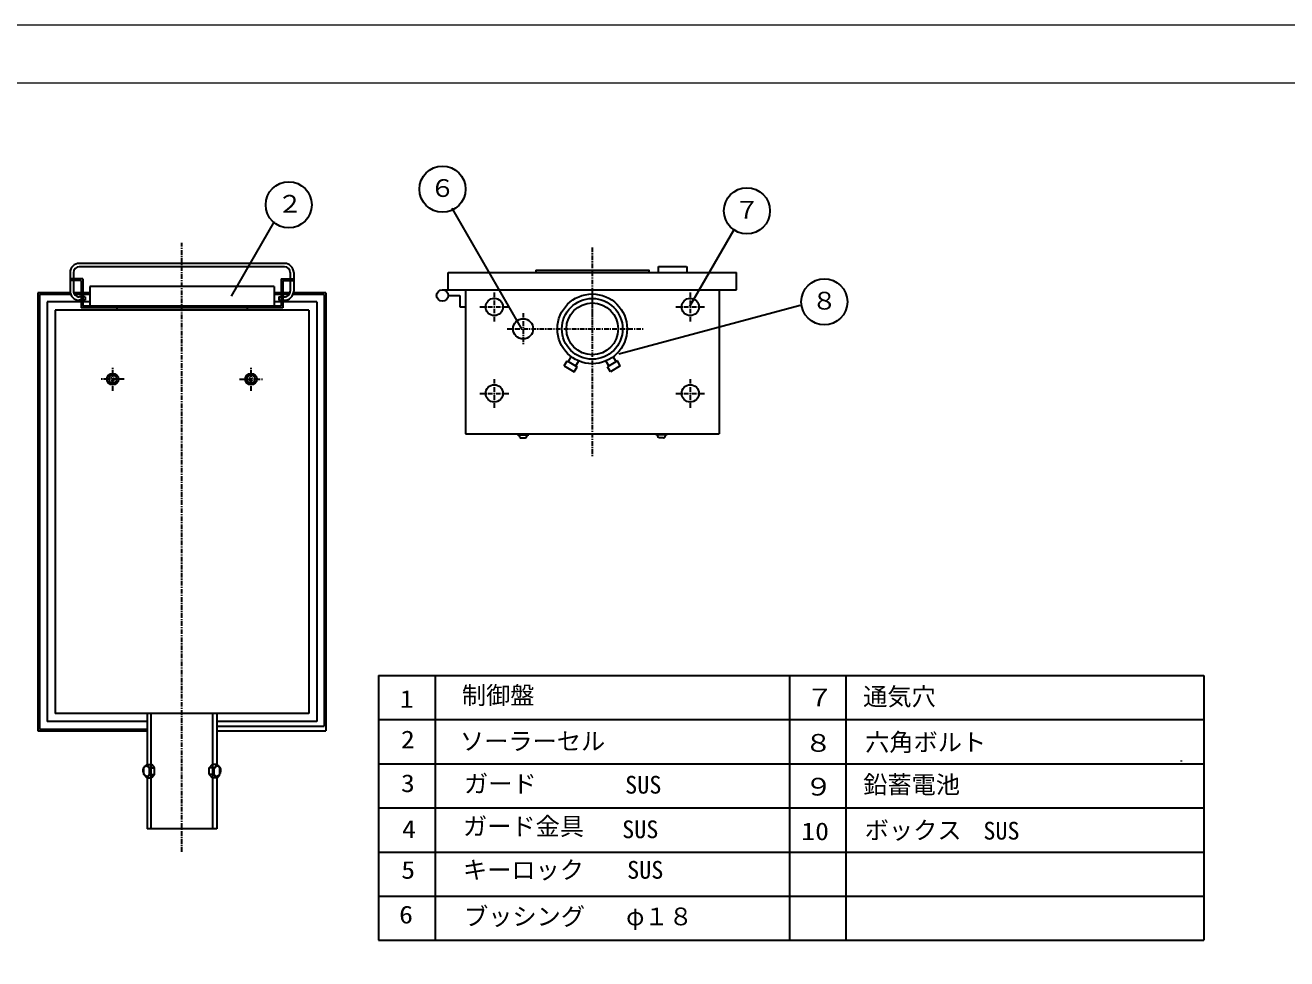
# Model space of a CAD drawing. Units: millimetres, scale not verified. Extents: x -81966 to 3947, y -2774 to 2774.
# Drawn here: x -2195 to -7, y 1154 to 2774 of the extents above; entities that cross this region are included whole.
import ezdxf
from ezdxf.enums import TextEntityAlignment as Align

# ---------------------------------------------------------------- set-up
doc = ezdxf.new("R2010")
doc.units = ezdxf.units.MM
doc.header["$LTSCALE"] = 2
doc.linetypes.add('DASHED1', pattern=[1.8, 1.2, -0.6])
doc.linetypes.add('USER5', pattern=[7, 4, -1, 1, -1])
for name, color, linetype, lineweight in [('0-1_WAKU', 7, 'Continuous', 18), ('1-0__0-2_AM_1', 4, 'Continuous', 30), ('1-1__0-3_AM_2', 4, 'Continuous', 30), ('1-2__0-4_AM_BOR', 4, 'Continuous', 30)]:
    doc.layers.add(name, color=color, linetype=linetype, lineweight=lineweight)
doc.styles.add('ＭＳ ゴシック', font='')
doc.styles.get('ＭＳ ゴシック').set_extended_font_data('MS Gothic')

msp = doc.modelspace()

# ---------------------------------------------------------------- linework, layer by layer
at = {"layer": '0-1_WAKU'}
msp.add_line((-3947.25, 2674), (3947.25, 2674), dxfattribs=at)
msp.add_lwpolyline([(-3947.25, -2774), (3947.25, -2774), (3947.25, 2774), (-3947.25, 2774)], close=True, dxfattribs=at)
at = {"layer": '1-0__0-2_AM_1'}
for p, q in [((-1333.172, 2245.971), (-1454.669, 2456.411)), ((-1837.729, 2303.704), (-1762.756, 2433.561)), ((-966.103, 2419.127), (-1042.956, 2286.014)), ((-1165.642, 2204.089), (-851.146, 2288.358))]:
    msp.add_line(p, q, dxfattribs=at)
at = {"layer": '1-0__0-2_AM_1', "linetype": 'DASHED1'}
msp.add_line((-1211.626, 2317.452), (-1211.626, 2245.587), dxfattribs=at)
at = {"layer": '1-0__0-2_AM_1'}
for centre in [(-1471.511, 2489.651), (-1738.283, 2462.477), (-943.275, 2451.973), (-809.006, 2294.2)]:
    msp.add_circle(centre, 40, dxfattribs=at)
at = {"layer": '1-1__0-3_AM_2'}
for p, q in [((-1582.593, 1645.905), (-869.018, 1645.905)), ((-1582.593, 1645.905), (-1582.593, 1186.53)), ((-1484.156, 1645.905), (-1484.156, 1186.53)), ((-941.803, 1645.905), (-150.54, 1645.905)), ((-869.018, 1186.53), (-869.018, 1645.905)), ((-771.018, 1186.53), (-771.018, 1645.905)), ((-150.54, 1645.905), (-150.54, 1186.53)), ((-1582.593, 1569.343), (-869.018, 1569.343)), ((-941.803, 1569.343), (-150.54, 1569.343)), ((-1582.593, 1492.78), (-869.018, 1492.78)), ((-941.803, 1492.78), (-150.54, 1492.78)), ((-189.848, 1498.212), (-189.848, 1496.712)), ((-941.803, 1416.218), (-150.54, 1416.218)), ((-1582.593, 1339.655), (-869.018, 1339.655)), ((-941.803, 1339.655), (-150.54, 1339.655)), ((-1582.593, 1263.092), (-150.54, 1263.092)), ((-1582.593, 1186.53), (-150.54, 1186.53))]:
    msp.add_line(p, q, dxfattribs=at)
msp.add_lwpolyline([(-1582.593, 1416.218), (-1101.549, 1416.218), (-869.018, 1416.218)], dxfattribs=at)
at = {"layer": '1-2__0-4_AM_BOR', "linetype": 'USER5'}
for p, q in [((-1923.65, 1339.888), (-1923.65, 2396.759)), ((-1211.626, 2388.523), (-1211.626, 2024.66)), ((-1381.626, 2310.246), (-1381.626, 2260.246)), ((-1041.626, 2310.246), (-1041.626, 2260.246)), ((-1406.626, 2285.246), (-1356.626, 2285.246)), ((-1066.626, 2285.246), (-1016.626, 2285.246)), ((-1331.626, 2274.746), (-1331.626, 2219.746)), ((-1359.126, 2247.246), (-1121.126, 2247.246)), ((-2043.65, 2139.888), (-2043.65, 2179.888)), ((-1803.65, 2139.888), (-1803.65, 2179.888)), ((-2023.65, 2159.888), (-2063.65, 2159.888)), ((-1823.65, 2159.888), (-1783.65, 2159.888)), ((-1381.626, 2160.246), (-1381.626, 2110.246)), ((-1041.626, 2160.246), (-1041.626, 2110.246)), ((-1406.626, 2135.246), (-1356.626, 2135.246)), ((-1066.626, 2135.246), (-1016.626, 2135.246))]:
    msp.add_line(p, q, dxfattribs=at)
at = {"layer": '1-2__0-4_AM_BOR'}
for p, q in [((-2117.65, 2344.888), (-2117.65, 2312.888)), ((-2111.65, 2344.888), (-2111.65, 2333.888)), ((-1745.65, 2360.888), (-2101.649, 2360.888)), ((-1745.65, 2354.888), (-2101.649, 2354.888)), ((-1735.65, 2344.888), (-1735.65, 2333.888)), ((-1729.65, 2344.888), (-1729.65, 2312.888)), ((-1461.626, 2345.246), (-961.626, 2345.246)), ((-1461.626, 2315.246), (-1461.626, 2345.246)), ((-1309.626, 2348.946), (-1309.626, 2345.246)), ((-1096.739, 2355.246), (-1047.846, 2355.246)), ((-1096.739, 2345.246), (-1096.739, 2355.246)), ((-1046.739, 2345.246), (-1046.739, 2355.246)), ((-961.626, 2315.246), (-961.626, 2345.246)), ((-2095.649, 2333.888), (-2117.649, 2333.888)), ((-2098.649, 2330.888), (-2117.649, 2330.888)), ((-2111.65, 2330.888), (-2111.65, 2312.888)), ((-2098.65, 2330.888), (-2098.65, 2283.888)), ((-2095.65, 2333.888), (-2095.65, 2286.888)), ((-2083.65, 2320.888), (-2083.65, 2286.888)), ((-1763.65, 2320.888), (-2083.65, 2320.888)), ((-1763.65, 2320.888), (-1763.65, 2286.888)), ((-1751.65, 2333.888), (-1729.65, 2333.888)), ((-1751.65, 2333.888), (-1751.65, 2286.888)), ((-1748.65, 2330.888), (-1748.65, 2283.888)), ((-1748.65, 2330.888), (-1729.65, 2330.888)), ((-1735.65, 2330.888), (-1735.65, 2312.888)), ((-2173.65, 2309.888), (-2173.65, 1549.888)), ((-2117.366, 2309.888), (-2173.65, 2309.888)), ((-2170.65, 2306.888), (-2170.65, 1552.888)), ((-2116.482, 2306.888), (-2170.65, 2306.888)), ((-2098.65, 2309.888), (-2111.189, 2309.888)), ((-2098.65, 2306.888), (-2109.65, 2306.888)), ((-2098.649, 2302.888), (-2101.649, 2302.888)), ((-2083.65, 2309.888), (-2095.65, 2309.888)), ((-2083.65, 2306.888), (-2095.65, 2306.888)), ((-2091.649, 2302.888), (-2095.649, 2302.888)), ((-2091.65, 2302.888), (-2091.65, 2296.888)), ((-1751.65, 2309.888), (-1763.65, 2309.888)), ((-1751.65, 2306.888), (-1763.65, 2306.888)), ((-1755.65, 2302.888), (-1755.65, 2296.888)), ((-1755.65, 2302.888), (-1751.65, 2302.888)), ((-1736.11, 2309.888), (-1748.65, 2309.888)), ((-1737.65, 2306.888), (-1748.65, 2306.888)), ((-1748.65, 2302.888), (-1745.65, 2302.888)), ((-1676.65, 2306.888), (-1730.817, 2306.888)), ((-1673.65, 2309.888), (-1729.933, 2309.888)), ((-1676.65, 2306.888), (-1676.65, 1557.888)), ((-1673.65, 2309.888), (-1673.65, 1549.888)), ((-1471.626, 2315.246), (-961.626, 2315.246)), ((-1461.626, 2305.246), (-1441.626, 2305.246)), ((-1441.626, 2305.246), (-1441.626, 2285.246)), ((-1431.626, 2315.246), (-1431.626, 2065.246)), ((-991.626, 2315.246), (-991.626, 2065.246)), ((-2098.65, 2293.888), (-2157.65, 2293.888)), ((-2157.65, 2293.888), (-2157.65, 1565.888)), ((-1703.65, 2279.888), (-2143.65, 2279.888)), ((-2143.65, 2279.888), (-2143.65, 1579.888)), ((-2098.649, 2296.887), (-2101.649, 2296.887)), ((-1748.65, 2283.888), (-2098.65, 2283.888)), ((-2083.65, 2293.888), (-2095.65, 2293.888)), ((-2091.649, 2296.887), (-2095.649, 2296.887)), ((-1751.65, 2286.888), (-2095.649, 2286.888)), ((-2065.65, 2286.888), (-2065.65, 2283.888)), ((-2036.65, 2283.888), (-2036.65, 2279.888)), ((-1810.65, 2283.888), (-1810.65, 2279.888)), ((-1781.65, 2286.888), (-1781.65, 2283.888)), ((-1751.65, 2293.888), (-1763.65, 2293.888)), ((-1755.65, 2296.887), (-1751.65, 2296.887)), ((-1748.65, 2296.887), (-1745.65, 2296.887)), ((-1689.65, 2293.888), (-1748.65, 2293.888)), ((-1703.65, 2279.888), (-1703.65, 1579.888)), ((-1689.65, 2293.888), (-1689.65, 1565.888)), ((-1441.626, 2285.246), (-1431.626, 2285.246)), ((-1260.302, 2182.935), (-1255.302, 2191.595)), ((-1255.302, 2191.595), (-1237.982, 2181.595)), ((-1253.137, 2190.345), (-1248.137, 2199.005)), ((-1240.147, 2182.845), (-1235.147, 2191.505)), ((-1183.104, 2182.845), (-1188.104, 2191.505)), ((-1167.948, 2191.594), (-1185.268, 2181.594)), ((-1170.114, 2190.345), (-1175.114, 2199.005)), ((-1162.948, 2182.935), (-1167.948, 2191.595)), ((-1260.303, 2182.935), (-1242.982, 2172.935)), ((-1242.982, 2172.935), (-1237.982, 2181.595)), ((-1180.269, 2172.935), (-1185.269, 2181.595)), ((-1162.949, 2182.935), (-1180.269, 2172.935)), ((-2046.549, 2156.989), (-2040.751, 2162.787)), ((-2040.751, 2156.989), (-2046.549, 2162.787)), ((-1806.549, 2156.989), (-1800.75, 2162.787)), ((-1800.75, 2156.989), (-1806.549, 2162.787)), ((-1431.626, 2065.246), (-991.626, 2065.246)), ((-1341.626, 2065.246), (-1341.626, 2063.246)), ((-1341.626, 2063.246), (-1321.626, 2063.246)), ((-1338.326, 2063.246), (-1338.326, 2061.246)), ((-1335.326, 2058.246), (-1327.926, 2058.246)), ((-1324.926, 2063.246), (-1324.926, 2061.246)), ((-1321.626, 2065.246), (-1321.626, 2063.246)), ((-1101.626, 2065.246), (-1101.626, 2063.246)), ((-1081.626, 2063.246), (-1101.626, 2063.246)), ((-1098.326, 2063.246), (-1098.326, 2061.246)), ((-1087.926, 2058.246), (-1095.326, 2058.246)), ((-1084.926, 2063.246), (-1084.926, 2061.246)), ((-1081.626, 2065.246), (-1081.626, 2063.246)), ((-1703.65, 1579.888), (-2143.65, 1579.888)), ((-1984.15, 1579.888), (-1984.15, 1491.435)), ((-1977.15, 1379.888), (-1977.15, 1579.888)), ((-1870.15, 1379.888), (-1870.15, 1579.888)), ((-1863.15, 1579.888), (-1863.15, 1491.435)), ((-1984.15, 1565.888), (-2157.65, 1565.888)), ((-1689.65, 1565.888), (-1863.15, 1565.888)), ((-1863.15, 1557.888), (-1676.65, 1557.888)), ((-2173.65, 1549.888), (-1984.15, 1549.888)), ((-2170.65, 1552.888), (-1984.15, 1552.888)), ((-1863.15, 1549.888), (-1673.65, 1549.888)), ((-1984.705, 1491.435), (-1989.704, 1485.661)), ((-1984.704, 1491.444), (-1976.044, 1491.444)), ((-1979.704, 1485.661), (-1984.704, 1491.435)), ((-1971.044, 1485.661), (-1976.044, 1491.435)), ((-1876.256, 1485.661), (-1871.256, 1491.435)), ((-1862.595, 1491.425), (-1871.256, 1491.425)), ((-1867.596, 1485.661), (-1862.596, 1491.435)), ((-1862.595, 1491.435), (-1857.595, 1485.661)), ((-1989.704, 1474.114), (-1989.704, 1485.661)), ((-1984.704, 1468.341), (-1989.704, 1474.114)), ((-1979.705, 1474.114), (-1984.704, 1468.341)), ((-1984.704, 1468.35), (-1976.044, 1468.35)), ((-1984.15, 1468.35), (-1984.15, 1379.888)), ((-1979.704, 1485.661), (-1971.044, 1485.662)), ((-1979.704, 1474.114), (-1979.704, 1485.661)), ((-1979.704, 1474.105), (-1971.044, 1474.105)), ((-1971.044, 1474.114), (-1976.044, 1468.341)), ((-1971.044, 1474.114), (-1971.044, 1485.661)), ((-1867.595, 1485.661), (-1876.256, 1485.662)), ((-1876.256, 1474.114), (-1876.256, 1485.661)), ((-1867.595, 1474.124), (-1876.256, 1474.124)), ((-1876.256, 1474.114), (-1871.256, 1468.341)), ((-1862.596, 1468.331), (-1871.256, 1468.331)), ((-1867.595, 1474.114), (-1867.595, 1485.661)), ((-1867.595, 1474.114), (-1862.595, 1468.341)), ((-1863.15, 1468.331), (-1863.15, 1379.888)), ((-1862.596, 1468.341), (-1857.596, 1474.114)), ((-1857.595, 1474.114), (-1857.595, 1485.661)), ((-1863.15, 1379.888), (-1984.15, 1379.888))]:
    msp.add_line(p, q, dxfattribs=at)
msp.add_lwpolyline([(-1309.626, 2348.946), (-1113.626, 2348.946), (-1113.626, 2345.246)], dxfattribs=at)
for points in [[(-1987.154, 1488.375), (-1988.199, 1487.934), (-1989.137, 1487.248), (-1989.94, 1486.339), (-1990.584, 1485.234), (-1991.05, 1483.966), (-1991.323, 1482.574), (-1991.395, 1481.101), (-1991.263, 1479.591), (-1990.932, 1478.09), (-1990.412, 1476.644), (-1989.719, 1475.296), (-1988.873, 1474.087), (-1987.9, 1473.055), (-1986.831, 1472.231), (-1985.697, 1471.639), (-1984.532, 1471.298), (-1983.373, 1471.217), (-1982.255, 1471.401), (-1981.21, 1471.842), (-1980.272, 1472.527), (-1979.469, 1473.437), (-1978.825, 1474.542), (-1978.359, 1475.81), (-1978.086, 1477.201), (-1978.014, 1478.674), (-1978.146, 1480.184), (-1978.477, 1481.686), (-1978.997, 1483.132), (-1979.69, 1484.48), (-1980.536, 1485.688), (-1981.508, 1486.72), (-1982.578, 1487.545), (-1983.712, 1488.137), (-1984.877, 1488.478), (-1986.036, 1488.558)], [(-1860.145, 1488.375), (-1861.264, 1488.558), (-1862.423, 1488.478), (-1863.587, 1488.137), (-1864.722, 1487.545), (-1865.791, 1486.72), (-1866.764, 1485.688), (-1867.61, 1484.48), (-1868.303, 1483.132), (-1868.823, 1481.685), (-1869.154, 1480.184), (-1869.285, 1478.674), (-1869.214, 1477.201), (-1868.941, 1475.81), (-1868.475, 1474.542), (-1867.831, 1473.437), (-1867.028, 1472.527), (-1866.09, 1471.842), (-1865.045, 1471.401), (-1863.927, 1471.217), (-1862.768, 1471.298), (-1861.603, 1471.639), (-1860.469, 1472.231), (-1859.399, 1473.055), (-1858.427, 1474.087), (-1857.581, 1475.296), (-1856.888, 1476.644), (-1856.368, 1478.09), (-1856.037, 1479.591), (-1855.905, 1481.101), (-1855.977, 1482.574), (-1856.25, 1483.966), (-1856.715, 1485.234), (-1857.36, 1486.339), (-1858.163, 1487.248), (-1859.101, 1487.934)]]:
    msp.add_lwpolyline(points, close=True, dxfattribs=at)
for centre, radius in [((-1471.626, 2305.246), 10), ((-1381.626, 2285.246), 15), ((-1211.626, 2247.246), 60.5), ((-1211.626, 2247.246), 52.7), ((-1041.626, 2285.246), 15), ((-1211.626, 2247.246), 44.9), ((-1331.626, 2247.246), 17.5), ((-2043.65, 2159.888), 10), ((-1803.65, 2159.888), 10), ((-2043.65, 2159.888), 7), ((-1803.65, 2159.888), 7), ((-1381.626, 2135.246), 15), ((-1041.626, 2135.246), 15)]:
    msp.add_circle(centre, radius, dxfattribs=at)
for centre, radius, start, end in [((-2101.65, 2344.888), 16, 89.99997, 179.99994), ((-2101.65, 2344.888), 10, 89.99997, 179.99994), ((-1745.65, 2344.888), 16, 359.99999, 89.99997), ((-1745.65, 2344.888), 10, 359.99999, 89.99997), ((-2101.65, 2312.888), 16, 179.99996, 270), ((-2101.65, 2312.888), 10, 179.99996, 270), ((-1745.65, 2312.888), 16, 269.99996, 0), ((-1745.65, 2312.888), 10, 269.99996, 0), ((-1335.326, 2061.246), 3, 179.99998, 270.00003), ((-1327.926, 2061.246), 3, 270.00002, 0), ((-1095.326, 2061.246), 3, 179.99996, 269.99995), ((-1087.926, 2061.246), 3, 269.99996, 0)]:
    msp.add_arc(centre, radius, start, end, dxfattribs=at)

# ---------------------------------------------------------------- texts
at = {"layer": '1-0__0-2_AM_1', "color": 7, "style": 'ＭＳ ゴシック'}
for s, width, p in [('６', 1.05, (-1493.492, 2466.918)), ('２', 1.05, (-1758.288, 2439.57)), ('７', 1.05, (-965.256, 2429.239)), ('８', 1.05, (-830.987, 2271.466)), ('７', 1.15, (-841.156, 1583.148)), ('８', 1.15, (-843.514, 1504.291)), ('９', 1.15, (-843.123, 1428.362)), ('10', 1.15, (-849.066, 1350.981))]:
    msp.add_text(s, height=30.79, dxfattribs=dict(at, width=width)).set_placement(p, align=Align.BOTTOM_LEFT)
for s, p in [('ソーラーセル', (-1441.182, 1507.332)), ('六角ボルト', (-738.127, 1505.574)), ('ガード', (-1434.151, 1433.504)), ('ブッシング', (-1434.151, 1203.23)), ('φ１８', (-1152.901, 1203.23))]:
    msp.add_text(s, height=30.79, dxfattribs=at).set_placement(p, align=Align.BOTTOM_LEFT)
at = {"layer": '1-1__0-3_AM_2', "color": 7, "style": 'ＭＳ ゴシック', "width": 1.15}
for s, p in [('1', (-1545.497, 1580.599)), ('2', (-1543.598, 1510.343)), ('3', (-1543.598, 1434.389)), ('4', (-1541.699, 1354.638)), ('5', (-1543.096, 1284.037)), ('6', (-1546.789, 1206.49))]:
    msp.add_text(s, height=30.79, dxfattribs=at).set_placement(p, align=Align.BOTTOM_LEFT)
at = {"layer": '1-1__0-3_AM_2', "color": 7, "style": 'ＭＳ ゴシック'}
for s, p in [('制御盤', (-1437.876, 1586.821)), ('通気穴', (-741.642, 1584.676)), ('SUS', (-1154.518, 1431.746)), ('鉛蓄電池', (-741.583, 1431.956)), ('ガード金具', (-1435.909, 1359.676)), ('SUS', (-1159.792, 1354.402)), ('ボックス', (-738.888, 1352.881)), ('SUS', (-533.112, 1351.982)), ('キーロック', (-1436.007, 1284.037)), ('SUS', (-1151.143, 1284.09))]:
    msp.add_text(s, height=30.79, dxfattribs=at).set_placement(p, align=Align.BOTTOM_LEFT)

doc.saveas('drawing.dxf')
